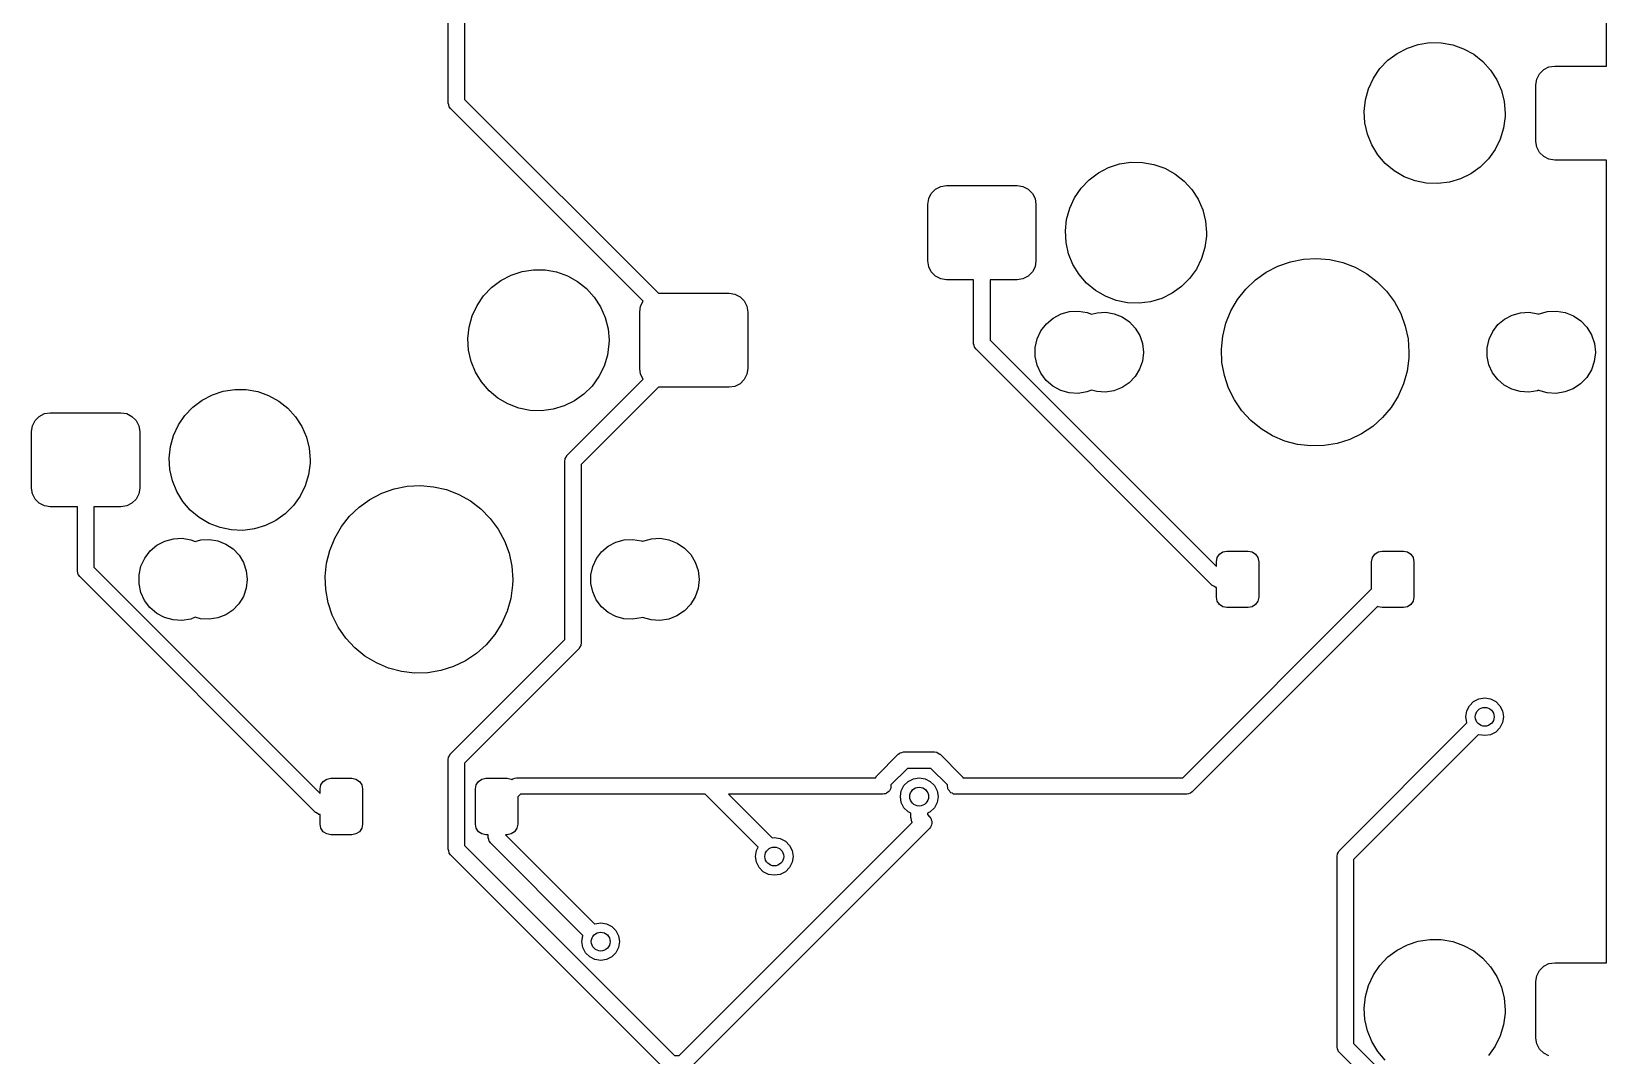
# Model space of a CAD drawing. Extents: x 50 to 376, y -141 to -43.
# Drawn here: x 106.83 to 140.3, y -83.27 to -61.51 of the extents above; entities that cross this region are included whole.
import ezdxf

# ---------------------------------------------------------------- set-up
doc = ezdxf.new("R2010")
doc.units = 0
doc.layers.add('BLACK', color=7, linetype='CONTINUOUS')

msp = doc.modelspace()

# ---------------------------------------------------------------- linework, layer by layer
at = {"layer": 'BLACK', "linetype": 'CONTINUOUS'}
for p, q in [((115.683, -63.0265), (115.683, -57.9318)), ((116.033, -58.0043), (116.033, -62.954)), ((140.304, -62.246), (140.304, -61.2761)), ((135.853, -61.9767), (136.071, -61.8632)), ((136.071, -61.8632), (136.304, -61.7868)), ((136.304, -61.7868), (136.547, -61.7497)), ((136.547, -61.7497), (136.793, -61.7527)), ((136.793, -61.7527), (137.035, -61.7958)), ((137.035, -61.7958), (137.267, -61.8778)), ((137.267, -61.8778), (137.482, -61.9966)), ((135.486, -62.302), (135.656, -62.1243)), ((135.656, -62.1243), (135.853, -61.9767)), ((137.482, -61.9966), (137.675, -62.149)), ((137.675, -62.149), (137.84, -62.3308)), ((138.969, -62.3224), (139.08, -62.2656)), ((139.08, -62.2656), (139.204, -62.246)), ((139.204, -62.246), (140.304, -62.246)), ((135.244, -62.7281), (135.348, -62.5051)), ((135.348, -62.5051), (135.486, -62.302)), ((137.84, -62.3308), (137.974, -62.5372)), ((137.974, -62.5372), (138.072, -62.7626)), ((138.804, -62.646), (138.824, -62.5224)), ((138.824, -62.5224), (138.88, -62.4109)), ((138.88, -62.4109), (138.969, -62.3224)), ((135.179, -62.9649), (135.244, -62.7281)), ((138.072, -62.7626), (138.132, -63.001)), ((138.804, -63.846), (138.804, -62.646)), ((115.685, -63.0311), (115.683, -63.0265)), ((115.684, -63.0357), (115.685, -63.0311)), ((115.695, -63.0714), (115.684, -63.0357)), ((115.703, -63.1076), (115.695, -63.0714)), ((115.707, -63.1111), (115.703, -63.1076)), ((115.708, -63.1156), (115.707, -63.1111)), ((115.735, -63.1502), (115.708, -63.1156)), ((119.827, -67.2428), (115.735, -63.1502)), ((116.033, -62.954), (120.152, -67.0723)), ((135.152, -63.2094), (135.179, -62.9649)), ((135.167, -63.4548), (135.152, -63.2094)), ((138.132, -63.001), (138.152, -63.246)), ((138.152, -63.246), (138.15, -63.3193)), ((135.221, -63.6946), (135.167, -63.4548)), ((138.118, -63.563), (138.047, -63.7982)), ((138.15, -63.3193), (138.118, -63.563)), ((135.313, -63.9223), (135.221, -63.6946)), ((135.442, -64.1319), (135.313, -63.9223)), ((138.047, -63.7982), (137.938, -64.0186)), ((138.824, -63.9696), (138.804, -63.846)), ((135.603, -64.3177), (135.442, -64.1319)), ((137.794, -64.2182), (137.62, -64.3917)), ((137.938, -64.0186), (137.794, -64.2182)), ((138.88, -64.0811), (138.824, -63.9696)), ((138.969, -64.1696), (138.88, -64.0811)), ((139.08, -64.2264), (138.969, -64.1696)), ((139.204, -64.246), (139.08, -64.2264)), ((140.304, -64.246), (139.204, -64.246)), ((140.304, -81.296), (140.304, -64.246)), ((129.306, -64.6643), (129.503, -64.5167)), ((129.503, -64.5167), (129.721, -64.4032)), ((129.721, -64.4032), (129.954, -64.3268)), ((129.954, -64.3268), (130.197, -64.2897)), ((130.197, -64.2897), (130.443, -64.2927)), ((130.443, -64.2927), (130.685, -64.3358)), ((130.685, -64.3358), (130.917, -64.4178)), ((130.917, -64.4178), (131.132, -64.5366)), ((131.132, -64.5366), (131.325, -64.689)), ((135.792, -64.4747), (135.603, -64.3177)), ((136.004, -64.5987), (135.792, -64.4747)), ((136.234, -64.6864), (136.004, -64.5987)), ((137.42, -64.5344), (137.199, -64.6426)), ((137.62, -64.3917), (137.42, -64.5344)), ((125.953, -64.9509), (126.042, -64.8624)), ((126.042, -64.8624), (126.153, -64.8056)), ((126.153, -64.8056), (126.277, -64.786)), ((126.277, -64.786), (127.777, -64.786)), ((127.777, -64.786), (127.901, -64.8056)), ((127.901, -64.8056), (128.012, -64.8624)), ((128.012, -64.8624), (128.101, -64.9509)), ((128.998, -65.0451), (129.136, -64.842)), ((129.136, -64.842), (129.306, -64.6643)), ((131.325, -64.689), (131.49, -64.8708)), ((131.49, -64.8708), (131.624, -65.0772)), ((136.474, -64.7354), (136.234, -64.6864)), ((136.72, -64.7445), (136.474, -64.7354)), ((136.964, -64.7132), (136.72, -64.7445)), ((137.199, -64.6426), (136.964, -64.7132)), ((125.877, -65.186), (125.897, -65.0624)), ((125.877, -66.386), (125.877, -65.186)), ((125.897, -65.0624), (125.953, -64.9509)), ((128.101, -64.9509), (128.157, -65.0624)), ((128.157, -65.0624), (128.177, -65.186)), ((128.177, -65.186), (128.177, -66.386)), ((128.829, -65.5049), (128.894, -65.2681)), ((128.894, -65.2681), (128.998, -65.0451)), ((131.624, -65.0772), (131.722, -65.3026)), ((128.802, -65.7494), (128.829, -65.5049)), ((131.722, -65.3026), (131.782, -65.541)), ((131.782, -65.541), (131.802, -65.786)), ((128.817, -65.9948), (128.802, -65.7494)), ((131.8, -65.8593), (131.768, -66.103)), ((131.802, -65.786), (131.8, -65.8593)), ((128.871, -66.2346), (128.817, -65.9948)), ((128.963, -66.4623), (128.871, -66.2346)), ((131.768, -66.103), (131.697, -66.3382)), ((117.021, -66.6892), (117.254, -66.6128)), ((117.254, -66.6128), (117.497, -66.5757)), ((117.497, -66.5757), (117.743, -66.5787)), ((117.743, -66.5787), (117.985, -66.6218)), ((125.897, -66.5096), (125.877, -66.386)), ((125.953, -66.6211), (125.897, -66.5096)), ((128.157, -66.5096), (128.101, -66.6211)), ((128.177, -66.386), (128.157, -66.5096)), ((129.092, -66.6719), (128.963, -66.4623)), ((131.588, -66.5586), (131.444, -66.7582)), ((131.697, -66.3382), (131.588, -66.5586)), ((133.07, -66.6259), (133.32, -66.4961)), ((133.32, -66.4961), (133.586, -66.4028)), ((133.586, -66.4028), (133.862, -66.3478)), ((133.862, -66.3478), (134.143, -66.3323)), ((134.143, -66.3323), (134.424, -66.3566)), ((134.424, -66.3566), (134.698, -66.4202)), ((134.698, -66.4202), (134.961, -66.5219)), ((134.961, -66.5219), (135.207, -66.6595)), ((116.436, -67.128), (116.606, -66.9503)), ((116.606, -66.9503), (116.803, -66.8027)), ((116.803, -66.8027), (117.021, -66.6892)), ((117.985, -66.6218), (118.217, -66.7038)), ((118.217, -66.7038), (118.432, -66.8226)), ((118.432, -66.8226), (118.625, -66.975)), ((126.042, -66.7096), (125.953, -66.6211)), ((126.153, -66.7664), (126.042, -66.7096)), ((126.277, -66.786), (126.153, -66.7664)), ((126.852, -66.786), (126.277, -66.786)), ((126.852, -68.1399), (126.852, -66.786)), ((127.777, -66.786), (127.202, -66.786)), ((127.202, -66.786), (127.202, -68.0674)), ((127.901, -66.7664), (127.777, -66.786)), ((128.012, -66.7096), (127.901, -66.7664)), ((128.101, -66.6211), (128.012, -66.7096)), ((129.253, -66.8577), (129.092, -66.6719)), ((129.442, -67.0147), (129.253, -66.8577)), ((131.27, -66.9317), (131.07, -67.0744)), ((131.444, -66.7582), (131.27, -66.9317)), ((132.637, -66.9841), (132.841, -66.7897)), ((132.841, -66.7897), (133.07, -66.6259)), ((135.207, -66.6595), (135.431, -66.8304)), ((135.431, -66.8304), (135.628, -67.0311)), ((116.298, -67.3311), (116.436, -67.128)), ((118.625, -66.975), (118.79, -67.1568)), ((118.79, -67.1568), (118.924, -67.3632)), ((119.774, -67.3484), (119.827, -67.2428)), ((120.152, -67.0723), (120.154, -67.072)), ((120.154, -67.072), (121.654, -67.072)), ((121.654, -67.072), (121.778, -67.0916)), ((121.778, -67.0916), (121.889, -67.1484)), ((121.889, -67.1484), (121.978, -67.2369)), ((121.978, -67.2369), (122.034, -67.3484)), ((129.654, -67.1387), (129.442, -67.0147)), ((129.884, -67.2264), (129.654, -67.1387)), ((130.124, -67.2754), (129.884, -67.2264)), ((130.37, -67.2845), (130.124, -67.2754)), ((130.614, -67.2532), (130.37, -67.2845)), ((130.849, -67.1826), (130.614, -67.2532)), ((131.07, -67.0744), (130.849, -67.1826)), ((132.321, -67.4488), (132.463, -67.2053)), ((132.463, -67.2053), (132.637, -66.9841)), ((135.628, -67.0311), (135.796, -67.2576)), ((135.796, -67.2576), (135.929, -67.5055)), ((116.129, -67.7909), (116.194, -67.5541)), ((116.194, -67.5541), (116.298, -67.3311)), ((118.924, -67.3632), (119.022, -67.5886)), ((119.022, -67.5886), (119.082, -67.827)), ((119.754, -67.472), (119.774, -67.3484)), ((119.754, -68.672), (119.754, -67.472)), ((122.034, -67.3484), (122.054, -67.472)), ((122.054, -67.472), (122.054, -68.672)), ((128.398, -67.7226), (128.543, -67.6006)), ((128.543, -67.6006), (128.71, -67.5124)), ((128.71, -67.5124), (128.892, -67.4623)), ((128.892, -67.4623), (129.081, -67.4524)), ((129.081, -67.4524), (129.267, -67.4832)), ((129.267, -67.4832), (129.358, -67.5195)), ((129.358, -67.5195), (129.476, -67.4869)), ((129.476, -67.4869), (129.659, -67.4773)), ((129.659, -67.4773), (129.841, -67.5073)), ((129.841, -67.5073), (130.011, -67.5755)), ((130.011, -67.5755), (130.163, -67.6787)), ((132.216, -67.7099), (132.321, -67.4488)), ((135.929, -67.5055), (136.027, -67.7697)), ((137.996, -67.7398), (138.137, -67.6213)), ((138.137, -67.6213), (138.299, -67.5357)), ((138.299, -67.5357), (138.476, -67.4869)), ((138.476, -67.4869), (138.659, -67.4773)), ((138.659, -67.4773), (138.841, -67.5073)), ((138.841, -67.5073), (138.863, -67.5162)), ((138.863, -67.5162), (138.87, -67.5124)), ((138.87, -67.5124), (139.052, -67.4623)), ((139.052, -67.4623), (139.241, -67.4524)), ((139.241, -67.4524), (139.427, -67.4832)), ((139.427, -67.4832), (139.603, -67.5534)), ((139.603, -67.5534), (139.759, -67.6597)), ((116.102, -68.0354), (116.129, -67.7909)), ((119.082, -67.827), (119.102, -68.072)), ((128.204, -68.044), (128.284, -67.8727)), ((128.284, -67.8727), (128.398, -67.7226)), ((130.163, -67.6787), (130.289, -67.8121)), ((130.289, -67.8121), (130.384, -67.9695)), ((132.148, -67.9832), (132.216, -67.7099)), ((136.027, -67.7697), (136.086, -68.0451)), ((137.807, -68.0521), (137.885, -67.8857)), ((137.885, -67.8857), (137.996, -67.7398)), ((139.759, -67.6597), (139.889, -67.797)), ((139.889, -67.797), (139.986, -67.959)), ((116.117, -68.2808), (116.102, -68.0354)), ((116.171, -68.5206), (116.117, -68.2808)), ((119.1, -68.1453), (119.068, -68.389)), ((119.102, -68.072), (119.1, -68.1453)), ((126.853, -68.1445), (126.852, -68.1399)), ((126.852, -68.1491), (126.853, -68.1445)), ((126.863, -68.1848), (126.852, -68.1491)), ((126.872, -68.221), (126.863, -68.1848)), ((126.875, -68.2245), (126.872, -68.221)), ((126.876, -68.229), (126.875, -68.2245)), ((126.903, -68.2636), (126.876, -68.229)), ((131.915, -73.2757), (126.903, -68.2636)), ((127.202, -68.0674), (132.012, -72.8774)), ((128.162, -68.2285), (128.204, -68.044)), ((128.162, -68.4175), (128.162, -68.2285)), ((130.384, -67.9695), (130.442, -68.1435)), ((130.442, -68.1435), (130.462, -68.326)), ((132.119, -68.2634), (132.148, -67.9832)), ((132.13, -68.5448), (132.119, -68.2634)), ((136.086, -68.0451), (136.106, -68.326)), ((137.767, -68.2313), (137.807, -68.0521)), ((137.767, -68.4148), (137.767, -68.2313)), ((139.986, -67.959), (140.047, -68.1381)), ((140.047, -68.1381), (140.067, -68.326)), ((116.263, -68.7483), (116.171, -68.5206)), ((118.997, -68.6242), (118.888, -68.8446)), ((119.068, -68.389), (118.997, -68.6242)), ((128.202, -68.6022), (128.162, -68.4175)), ((128.28, -68.774), (128.202, -68.6022)), ((130.441, -68.5143), (130.381, -68.6879)), ((130.462, -68.3319), (130.441, -68.5143)), ((130.462, -68.326), (130.462, -68.3319)), ((132.181, -68.8219), (132.13, -68.5448)), ((136.102, -68.4512), (136.064, -68.7303)), ((136.106, -68.326), (136.102, -68.4512)), ((137.805, -68.5943), (137.767, -68.4148)), ((137.882, -68.7612), (137.805, -68.5943)), ((140.045, -68.5199), (139.984, -68.6986)), ((140.067, -68.3321), (140.045, -68.5199)), ((140.067, -68.326), (140.067, -68.3321)), ((116.392, -68.9579), (116.263, -68.7483)), ((116.553, -69.1437), (116.392, -68.9579)), ((118.213, -70.5157), (119.827, -68.9012)), ((118.888, -68.8446), (118.744, -69.0442)), ((119.774, -68.7956), (119.754, -68.672)), ((119.827, -68.9012), (119.774, -68.7956)), ((121.978, -68.9071), (121.889, -68.9956)), ((122.034, -68.7956), (121.978, -68.9071)), ((122.054, -68.672), (122.034, -68.7956)), ((128.394, -68.925), (128.28, -68.774)), ((128.538, -69.048), (128.394, -68.925)), ((130.285, -68.8446), (130.158, -68.9771)), ((130.381, -68.6879), (130.285, -68.8446)), ((132.27, -69.089), (132.181, -68.8219)), ((136.064, -68.7303), (135.988, -69.0014)), ((137.992, -68.9079), (137.882, -68.7612)), ((138.132, -69.0273), (137.992, -68.9079)), ((139.885, -68.8599), (139.754, -68.9963)), ((139.984, -68.6986), (139.885, -68.8599)), ((110.453, -69.3427), (110.671, -69.2292)), ((110.671, -69.2292), (110.904, -69.1528)), ((110.904, -69.1528), (111.147, -69.1157)), ((111.147, -69.1157), (111.393, -69.1187)), ((111.393, -69.1187), (111.635, -69.1618)), ((111.635, -69.1618), (111.867, -69.2438)), ((111.867, -69.2438), (112.082, -69.3626)), ((116.742, -69.3007), (116.553, -69.1437)), ((118.57, -69.2177), (118.37, -69.3604)), ((120.152, -69.0717), (118.512, -70.7119)), ((118.744, -69.0442), (118.57, -69.2177)), ((120.154, -69.072), (120.152, -69.0717)), ((121.654, -69.072), (120.154, -69.072)), ((121.778, -69.0524), (121.654, -69.072)), ((121.889, -68.9956), (121.778, -69.0524)), ((128.704, -69.1373), (128.538, -69.048)), ((128.886, -69.1887), (128.704, -69.1373)), ((129.075, -69.2), (128.886, -69.1887)), ((129.261, -69.1704), (129.075, -69.2)), ((129.358, -69.1324), (129.261, -69.1704)), ((129.47, -69.1641), (129.358, -69.1324)), ((129.654, -69.175), (129.47, -69.1641)), ((129.835, -69.1463), (129.654, -69.175)), ((130.006, -69.0793), (129.835, -69.1463)), ((130.158, -68.9771), (130.006, -69.0793)), ((132.396, -69.341), (132.27, -69.089)), ((135.874, -69.259), (135.725, -69.498)), ((135.988, -69.0014), (135.874, -69.259)), ((138.294, -69.1141), (138.132, -69.0273)), ((138.47, -69.1641), (138.294, -69.1141)), ((138.654, -69.175), (138.47, -69.1641)), ((138.835, -69.1463), (138.654, -69.175)), ((138.861, -69.1358), (138.835, -69.1463)), ((138.864, -69.1373), (138.861, -69.1358)), ((139.046, -69.1887), (138.864, -69.1373)), ((139.235, -69.2), (139.046, -69.1887)), ((139.421, -69.1704), (139.235, -69.2)), ((139.597, -69.1014), (139.421, -69.1704)), ((139.754, -68.9963), (139.597, -69.1014)), ((106.992, -69.6884), (107.103, -69.6316)), ((107.103, -69.6316), (107.227, -69.612)), ((107.227, -69.612), (108.727, -69.612)), ((108.727, -69.612), (108.851, -69.6316)), ((108.851, -69.6316), (108.962, -69.6884)), ((110.086, -69.668), (110.256, -69.4903)), ((110.256, -69.4903), (110.453, -69.3427)), ((112.082, -69.3626), (112.275, -69.515)), ((112.275, -69.515), (112.44, -69.6968)), ((116.954, -69.4247), (116.742, -69.3007)), ((117.184, -69.5124), (116.954, -69.4247)), ((117.424, -69.5614), (117.184, -69.5124)), ((117.67, -69.5705), (117.424, -69.5614)), ((117.914, -69.5392), (117.67, -69.5705)), ((118.149, -69.4686), (117.914, -69.5392)), ((118.37, -69.3604), (118.149, -69.4686)), ((132.556, -69.5727), (132.396, -69.341)), ((132.747, -69.7795), (132.556, -69.5727)), ((135.725, -69.498), (135.544, -69.7136)), ((106.827, -70.012), (106.847, -69.8884)), ((106.847, -69.8884), (106.903, -69.7769)), ((106.903, -69.7769), (106.992, -69.6884)), ((108.962, -69.6884), (109.051, -69.7769)), ((109.051, -69.7769), (109.107, -69.8884)), ((109.107, -69.8884), (109.127, -70.012)), ((109.844, -70.0941), (109.948, -69.8711)), ((109.948, -69.8711), (110.086, -69.668)), ((112.44, -69.6968), (112.574, -69.9032)), ((112.574, -69.9032), (112.672, -70.1286)), ((132.965, -69.9573), (132.747, -69.7795)), ((133.207, -70.1026), (132.965, -69.9573)), ((135.334, -69.9015), (135.1, -70.058)), ((135.544, -69.7136), (135.334, -69.9015)), ((106.827, -71.212), (106.827, -70.012)), ((109.127, -70.012), (109.127, -71.212)), ((109.779, -70.3309), (109.844, -70.0941)), ((112.672, -70.1286), (112.732, -70.367)), ((133.466, -70.2124), (133.207, -70.1026)), ((133.738, -70.2846), (133.466, -70.2124)), ((134.018, -70.3177), (133.738, -70.2846)), ((134.577, -70.2648), (134.3, -70.3111)), ((134.846, -70.1799), (134.577, -70.2648)), ((135.1, -70.058), (134.846, -70.1799)), ((109.752, -70.5754), (109.779, -70.3309)), ((109.767, -70.8208), (109.752, -70.5754)), ((112.732, -70.367), (112.752, -70.612)), ((112.752, -70.612), (112.75, -70.6853)), ((118.162, -70.6394), (118.167, -70.5959)), ((118.167, -70.5959), (118.169, -70.5917)), ((118.169, -70.5917), (118.17, -70.5871)), ((118.17, -70.5871), (118.189, -70.5552)), ((118.189, -70.5552), (118.207, -70.5223)), ((118.207, -70.5223), (118.21, -70.5197)), ((118.21, -70.5197), (118.213, -70.5157)), ((134.3, -70.3111), (134.018, -70.3177)), ((109.821, -71.0606), (109.767, -70.8208)), ((112.718, -70.929), (112.647, -71.1642)), ((112.75, -70.6853), (112.718, -70.929)), ((118.162, -74.4312), (118.162, -70.6394)), ((118.512, -70.7119), (118.512, -74.5037)), ((106.847, -71.3356), (106.827, -71.212)), ((109.127, -71.212), (109.107, -71.3356)), ((109.913, -71.2883), (109.821, -71.0606)), ((110.042, -71.4979), (109.913, -71.2883)), ((112.647, -71.1642), (112.538, -71.3846)), ((114.27, -71.3221), (114.536, -71.2288)), ((114.536, -71.2288), (114.812, -71.1738)), ((114.812, -71.1738), (115.093, -71.1583)), ((115.093, -71.1583), (115.374, -71.1826)), ((115.374, -71.1826), (115.648, -71.2462)), ((115.648, -71.2462), (115.911, -71.3479)), ((106.903, -71.4471), (106.847, -71.3356)), ((106.992, -71.5356), (106.903, -71.4471)), ((107.103, -71.5924), (106.992, -71.5356)), ((107.227, -71.612), (107.103, -71.5924)), ((107.802, -71.612), (107.227, -71.612)), ((107.802, -72.9659), (107.802, -71.612)), ((108.727, -71.612), (108.152, -71.612)), ((108.152, -71.612), (108.152, -72.8934)), ((108.851, -71.5924), (108.727, -71.612)), ((108.962, -71.5356), (108.851, -71.5924)), ((109.051, -71.4471), (108.962, -71.5356)), ((109.107, -71.3356), (109.051, -71.4471)), ((110.203, -71.6837), (110.042, -71.4979)), ((112.394, -71.5842), (112.22, -71.7577)), ((112.538, -71.3846), (112.394, -71.5842)), ((113.587, -71.8101), (113.791, -71.6157)), ((113.791, -71.6157), (114.02, -71.4519)), ((114.02, -71.4519), (114.27, -71.3221)), ((115.911, -71.3479), (116.157, -71.4855)), ((116.157, -71.4855), (116.381, -71.6564)), ((110.392, -71.8407), (110.203, -71.6837)), ((110.604, -71.9647), (110.392, -71.8407)), ((110.834, -72.0524), (110.604, -71.9647)), ((112.02, -71.9004), (111.799, -72.0086)), ((112.22, -71.7577), (112.02, -71.9004)), ((113.413, -72.0313), (113.587, -71.8101)), ((116.381, -71.6564), (116.578, -71.8571)), ((116.578, -71.8571), (116.746, -72.0836)), ((109.66, -72.3384), (109.842, -72.2883)), ((109.842, -72.2883), (110.031, -72.2784)), ((110.031, -72.2784), (110.217, -72.3092)), ((110.217, -72.3092), (110.308, -72.3455)), ((110.426, -72.3129), (110.609, -72.3033)), ((110.609, -72.3033), (110.791, -72.3333)), ((111.074, -72.1014), (110.834, -72.0524)), ((111.32, -72.1105), (111.074, -72.1014)), ((111.564, -72.0792), (111.32, -72.1105)), ((111.799, -72.0086), (111.564, -72.0792)), ((113.166, -72.5359), (113.271, -72.2748)), ((113.271, -72.2748), (113.413, -72.0313)), ((116.746, -72.0836), (116.879, -72.3315)), ((119.426, -72.3129), (119.609, -72.3033)), ((119.609, -72.3033), (119.791, -72.3333)), ((119.82, -72.3384), (120.002, -72.2883)), ((120.002, -72.2883), (120.191, -72.2784)), ((120.191, -72.2784), (120.377, -72.3092)), ((120.377, -72.3092), (120.553, -72.3794)), ((109.234, -72.6987), (109.348, -72.5486)), ((109.348, -72.5486), (109.493, -72.4266)), ((109.493, -72.4266), (109.66, -72.3384)), ((110.308, -72.3455), (110.426, -72.3129)), ((110.791, -72.3333), (110.961, -72.4015)), ((110.961, -72.4015), (111.113, -72.5047)), ((111.113, -72.5047), (111.239, -72.6381)), ((111.239, -72.6381), (111.334, -72.7955)), ((113.098, -72.8092), (113.166, -72.5359)), ((116.879, -72.3315), (116.977, -72.5957)), ((116.977, -72.5957), (117.036, -72.8711)), ((118.835, -72.7117), (118.946, -72.5658)), ((118.946, -72.5658), (119.087, -72.4473)), ((119.087, -72.4473), (119.249, -72.3617)), ((119.249, -72.3617), (119.426, -72.3129)), ((119.791, -72.3333), (119.813, -72.3422)), ((119.813, -72.3422), (119.82, -72.3384)), ((120.553, -72.3794), (120.709, -72.4857)), ((120.709, -72.4857), (120.839, -72.623)), ((120.839, -72.623), (120.936, -72.785)), ((132.029, -72.6909), (132.078, -72.6179)), ((132.078, -72.6179), (132.151, -72.5691)), ((132.151, -72.5691), (132.237, -72.552)), ((132.237, -72.552), (132.687, -72.552)), ((132.687, -72.552), (132.773, -72.5691)), ((132.773, -72.5691), (132.846, -72.6179)), ((132.846, -72.6179), (132.895, -72.6909)), ((135.329, -72.6909), (135.378, -72.6179)), ((135.378, -72.6179), (135.451, -72.5691)), ((135.451, -72.5691), (135.537, -72.552)), ((135.537, -72.552), (135.987, -72.552)), ((135.987, -72.552), (136.073, -72.5691)), ((136.073, -72.5691), (136.146, -72.6179)), ((136.146, -72.6179), (136.195, -72.6909)), ((107.803, -72.9705), (107.802, -72.9659)), ((107.802, -72.9751), (107.803, -72.9705)), ((107.813, -73.0108), (107.802, -72.9751)), ((108.152, -72.8934), (112.962, -77.7034)), ((109.112, -73.0545), (109.154, -72.87)), ((109.154, -72.87), (109.234, -72.6987)), ((111.334, -72.7955), (111.392, -72.9695)), ((111.392, -72.9695), (111.412, -73.152)), ((113.069, -73.0894), (113.098, -72.8092)), ((117.036, -72.8711), (117.056, -73.152)), ((118.717, -73.0573), (118.757, -72.8781)), ((118.757, -72.8781), (118.835, -72.7117)), ((120.936, -72.785), (120.997, -72.9641)), ((120.997, -72.9641), (121.017, -73.152)), ((132.012, -72.777), (132.029, -72.6909)), ((132.012, -72.8774), (132.012, -72.777)), ((132.895, -72.6909), (132.912, -72.777)), ((132.912, -72.777), (132.912, -73.527)), ((135.312, -72.777), (135.329, -72.6909)), ((135.312, -73.3545), (135.312, -72.777)), ((136.195, -72.6909), (136.212, -72.777)), ((136.212, -72.777), (136.212, -73.527)), ((107.822, -73.047), (107.813, -73.0108)), ((107.825, -73.0505), (107.822, -73.047)), ((107.826, -73.055), (107.825, -73.0505)), ((107.853, -73.0896), (107.826, -73.055)), ((112.865, -78.1017), (107.853, -73.0896)), ((109.112, -73.2435), (109.112, -73.0545)), ((109.152, -73.4282), (109.112, -73.2435)), ((111.412, -73.1579), (111.391, -73.3403)), ((111.412, -73.152), (111.412, -73.1579)), ((113.08, -73.3708), (113.069, -73.0894)), ((117.052, -73.2772), (117.014, -73.5563)), ((117.056, -73.152), (117.052, -73.2772)), ((118.717, -73.2408), (118.717, -73.0573)), ((118.755, -73.4203), (118.717, -73.2408)), ((121.017, -73.1581), (120.995, -73.3459)), ((121.017, -73.152), (121.017, -73.1581)), ((131.919, -73.2782), (131.915, -73.2757)), ((131.922, -73.282), (131.919, -73.2782)), ((131.955, -73.2997), (131.922, -73.282)), ((131.987, -73.319), (131.955, -73.2997)), ((109.23, -73.6), (109.152, -73.4282)), ((109.344, -73.751), (109.23, -73.6)), ((111.331, -73.5139), (111.235, -73.6706)), ((111.391, -73.3403), (111.331, -73.5139)), ((113.131, -73.6479), (113.08, -73.3708)), ((113.22, -73.915), (113.131, -73.6479)), ((117.014, -73.5563), (116.938, -73.8274)), ((118.832, -73.5872), (118.755, -73.4203)), ((118.942, -73.7339), (118.832, -73.5872)), ((120.934, -73.5246), (120.835, -73.6859)), ((120.995, -73.3459), (120.934, -73.5246)), ((131.299, -77.3676), (135.312, -73.3545)), ((131.991, -73.3193), (131.987, -73.319)), ((131.996, -73.3215), (131.991, -73.3193)), ((132.012, -73.3236), (131.996, -73.3215)), ((132.012, -73.527), (132.012, -73.3236)), ((132.029, -73.6131), (132.012, -73.527)), ((132.078, -73.6861), (132.029, -73.6131)), ((132.895, -73.6131), (132.846, -73.6861)), ((132.912, -73.527), (132.895, -73.6131)), ((136.195, -73.6131), (136.146, -73.6861)), ((136.212, -73.527), (136.195, -73.6131)), ((109.488, -73.874), (109.344, -73.751)), ((109.654, -73.9633), (109.488, -73.874)), ((109.836, -74.0147), (109.654, -73.9633)), ((110.308, -73.9584), (110.211, -73.9964)), ((110.42, -73.9901), (110.308, -73.9584)), ((110.785, -73.9723), (110.604, -74.001)), ((110.956, -73.9053), (110.785, -73.9723)), ((111.108, -73.8031), (110.956, -73.9053)), ((111.235, -73.6706), (111.108, -73.8031)), ((113.346, -74.167), (113.22, -73.915)), ((116.938, -73.8274), (116.824, -74.085)), ((119.082, -73.8533), (118.942, -73.7339)), ((119.244, -73.9401), (119.082, -73.8533)), ((119.42, -73.9901), (119.244, -73.9401)), ((119.785, -73.9723), (119.604, -74.001)), ((119.811, -73.9618), (119.785, -73.9723)), ((119.814, -73.9633), (119.811, -73.9618)), ((119.996, -74.0147), (119.814, -73.9633)), ((120.547, -73.9274), (120.371, -73.9964)), ((120.704, -73.8223), (120.547, -73.9274)), ((120.835, -73.6859), (120.704, -73.8223)), ((135.436, -73.7251), (131.495, -77.6663)), ((132.151, -73.7349), (132.078, -73.6861)), ((132.237, -73.752), (132.151, -73.7349)), ((132.687, -73.752), (132.237, -73.752)), ((132.773, -73.7349), (132.687, -73.752)), ((132.846, -73.6861), (132.773, -73.7349)), ((135.451, -73.7349), (135.436, -73.7251)), ((135.537, -73.752), (135.451, -73.7349)), ((135.987, -73.752), (135.537, -73.752)), ((136.073, -73.7349), (135.987, -73.752)), ((136.146, -73.6861), (136.073, -73.7349)), ((110.025, -74.026), (109.836, -74.0147)), ((110.211, -73.9964), (110.025, -74.026)), ((110.604, -74.001), (110.42, -73.9901)), ((113.506, -74.3987), (113.346, -74.167)), ((116.824, -74.085), (116.675, -74.324)), ((119.604, -74.001), (119.42, -73.9901)), ((120.185, -74.026), (119.996, -74.0147)), ((120.371, -73.9964), (120.185, -74.026)), ((113.697, -74.6055), (113.506, -74.3987)), ((113.915, -74.7833), (113.697, -74.6055)), ((115.735, -76.8581), (118.162, -74.4312)), ((118.46, -74.6274), (116.033, -77.0543)), ((116.494, -74.5396), (116.284, -74.7275)), ((116.675, -74.324), (116.494, -74.5396)), ((118.463, -74.6234), (118.46, -74.6274)), ((118.467, -74.6208), (118.463, -74.6234)), ((118.484, -74.5879), (118.467, -74.6208)), ((118.504, -74.556), (118.484, -74.5879)), ((118.506, -74.5472), (118.504, -74.5514)), ((118.504, -74.5514), (118.504, -74.556)), ((118.512, -74.5037), (118.506, -74.5472)), ((114.157, -74.9286), (113.915, -74.7833)), ((114.416, -75.0384), (114.157, -74.9286)), ((116.05, -74.884), (115.796, -75.0059)), ((116.284, -74.7275), (116.05, -74.884)), ((114.688, -75.1106), (114.416, -75.0384)), ((114.968, -75.1437), (114.688, -75.1106)), ((115.25, -75.1371), (114.968, -75.1437)), ((115.527, -75.0908), (115.25, -75.1371)), ((115.796, -75.0059), (115.527, -75.0908)), ((137.315, -76.0713), (137.335, -75.9477)), ((137.335, -75.9477), (137.392, -75.8362)), ((137.392, -75.8362), (137.48, -75.7477)), ((137.48, -75.7477), (137.592, -75.6909)), ((137.592, -75.6909), (137.715, -75.6713)), ((137.715, -75.6713), (137.839, -75.6909)), ((137.839, -75.6909), (137.951, -75.7477)), ((137.951, -75.7477), (138.039, -75.8362)), ((138.039, -75.8362), (138.096, -75.9477)), ((138.096, -75.9477), (138.115, -76.0713)), ((134.629, -78.9104), (137.338, -76.2011)), ((137.335, -76.1949), (137.315, -76.0713)), ((137.338, -76.2011), (137.335, -76.1949)), ((138.039, -76.3064), (137.951, -76.3949)), ((138.096, -76.1949), (138.039, -76.3064)), ((138.115, -76.0713), (138.096, -76.1949)), ((137.586, -76.4486), (134.928, -79.1066)), ((137.592, -76.4517), (137.586, -76.4486)), ((137.715, -76.4713), (137.592, -76.4517)), ((137.839, -76.4517), (137.715, -76.4713)), ((137.951, -76.3949), (137.839, -76.4517)), ((115.683, -76.9818), (115.689, -76.9383)), ((115.683, -78.8772), (115.683, -76.9818)), ((115.689, -76.9383), (115.691, -76.9341)), ((115.691, -76.9341), (115.692, -76.9295)), ((115.692, -76.9295), (115.711, -76.8976)), ((115.711, -76.8976), (115.728, -76.8647)), ((115.728, -76.8647), (115.732, -76.8621)), ((115.732, -76.8621), (115.735, -76.8581)), ((124.796, -77.3228), (125.251, -76.8686)), ((125.251, -76.8686), (125.285, -76.8417)), ((125.285, -76.8417), (125.29, -76.8403)), ((125.29, -76.8403), (125.293, -76.8372)), ((125.293, -76.8372), (125.329, -76.8283)), ((125.329, -76.8283), (125.365, -76.8175)), ((125.365, -76.8175), (125.37, -76.8184)), ((125.37, -76.8184), (125.374, -76.8173)), ((125.374, -76.8173), (126.017, -76.8173)), ((126.017, -76.8173), (126.06, -76.8228)), ((126.06, -76.8228), (126.064, -76.825)), ((126.064, -76.825), (126.069, -76.8253)), ((126.069, -76.8253), (126.101, -76.8446)), ((126.101, -76.8446), (126.134, -76.8623)), ((126.134, -76.8623), (126.136, -76.8661)), ((126.136, -76.8661), (126.14, -76.8686)), ((126.14, -76.8686), (126.594, -77.3227)), ((116.033, -77.0543), (116.033, -78.8047)), ((124.772, -77.3623), (124.79, -77.3294)), ((124.79, -77.3294), (124.794, -77.3268)), ((124.794, -77.3268), (124.796, -77.3228)), ((125.447, -77.1673), (125.095, -77.519)), ((125.944, -77.1673), (125.447, -77.1673)), ((126.296, -77.5189), (125.944, -77.1673)), ((126.594, -77.3227), (126.621, -77.3573)), ((112.962, -77.603), (112.979, -77.5169)), ((112.962, -77.7034), (112.962, -77.603)), ((112.979, -77.5169), (113.028, -77.4439)), ((113.028, -77.4439), (113.101, -77.3951)), ((113.101, -77.3951), (113.187, -77.378)), ((113.187, -77.378), (113.637, -77.378)), ((113.637, -77.378), (113.723, -77.3951)), ((113.723, -77.3951), (113.796, -77.4439)), ((113.796, -77.4439), (113.845, -77.5169)), ((113.845, -77.5169), (113.862, -77.603)), ((113.862, -77.603), (113.862, -78.353)), ((116.262, -77.603), (116.279, -77.5169)), ((116.262, -78.353), (116.262, -77.603)), ((116.279, -77.5169), (116.328, -77.4439)), ((116.328, -77.4439), (116.401, -77.3951)), ((116.401, -77.3951), (116.487, -77.378)), ((116.487, -77.378), (116.937, -77.378)), ((116.937, -77.378), (117.023, -77.3951)), ((117.023, -77.3951), (117.04, -77.4063)), ((117.04, -77.4063), (117.058, -77.392)), ((117.058, -77.392), (117.063, -77.3906)), ((117.063, -77.3906), (117.066, -77.3875)), ((117.066, -77.3875), (117.103, -77.3786)), ((117.103, -77.3786), (117.138, -77.3678)), ((117.138, -77.3678), (117.143, -77.3687)), ((117.143, -77.3687), (117.147, -77.3676)), ((117.147, -77.3676), (124.769, -77.3676)), ((124.769, -77.3676), (124.772, -77.3623)), ((125.05, -77.6597), (125.024, -77.6771)), ((125.055, -77.6499), (125.05, -77.6597)), ((125.064, -77.6425), (125.055, -77.6499)), ((125.075, -77.6135), (125.064, -77.6425)), ((125.09, -77.5861), (125.075, -77.6135)), ((125.092, -77.5699), (125.09, -77.5861)), ((125.094, -77.5645), (125.092, -77.5699)), ((125.095, -77.5426), (125.093, -77.5588)), ((125.093, -77.5588), (125.094, -77.5645)), ((125.095, -77.519), (125.095, -77.5426)), ((125.295, -77.7676), (125.315, -77.644)), ((125.315, -77.644), (125.372, -77.5325)), ((125.372, -77.5325), (125.46, -77.444)), ((125.46, -77.444), (125.572, -77.3872)), ((125.572, -77.3872), (125.695, -77.3676)), ((125.695, -77.3676), (125.819, -77.3872)), ((125.819, -77.3872), (125.931, -77.444)), ((125.931, -77.444), (126.019, -77.5325)), ((126.019, -77.5325), (126.076, -77.644)), ((126.076, -77.644), (126.095, -77.7676)), ((126.296, -77.5426), (126.296, -77.5189)), ((126.303, -77.5728), (126.296, -77.5426)), ((126.307, -77.6036), (126.303, -77.5728)), ((126.313, -77.6128), (126.307, -77.6036)), ((126.316, -77.6237), (126.313, -77.6128)), ((126.336, -77.647), (126.316, -77.6237)), ((126.354, -77.6726), (126.336, -77.647)), ((126.621, -77.3573), (126.623, -77.3618)), ((126.623, -77.3618), (126.626, -77.3653)), ((126.626, -77.3653), (126.626, -77.3676)), ((126.626, -77.3676), (131.299, -77.3676)), ((131.495, -77.6663), (131.46, -77.6932)), ((117.22, -77.7176), (117.162, -77.7755)), ((117.162, -77.7755), (117.162, -78.353)), ((121.147, -77.7176), (117.22, -77.7176)), ((122.272, -78.8429), (121.147, -77.7176)), ((124.92, -77.7176), (121.642, -77.7176)), ((121.642, -77.7176), (122.57, -78.6458)), ((124.95, -77.7102), (124.92, -77.7176)), ((124.981, -77.7066), (124.95, -77.7102)), ((124.99, -77.7004), (124.981, -77.7066)), ((125.001, -77.6977), (124.99, -77.7004)), ((125.024, -77.6771), (125.001, -77.6977)), ((125.315, -77.8912), (125.295, -77.7676)), ((125.372, -78.0027), (125.315, -77.8912)), ((126.076, -77.8912), (126.019, -78.0027)), ((126.095, -77.7676), (126.076, -77.8912)), ((126.363, -77.6779), (126.354, -77.6726)), ((126.371, -77.6863), (126.363, -77.6779)), ((126.4, -77.6974), (126.371, -77.6863)), ((126.427, -77.7121), (126.4, -77.6974)), ((126.443, -77.7141), (126.427, -77.7121)), ((126.449, -77.7162), (126.443, -77.7141)), ((126.455, -77.7156), (126.449, -77.7162)), ((126.471, -77.7176), (126.455, -77.7156)), ((131.371, -77.7176), (126.471, -77.7176)), ((131.376, -77.7165), (131.371, -77.7176)), ((131.381, -77.7174), (131.376, -77.7165)), ((131.416, -77.7066), (131.381, -77.7174)), ((131.452, -77.6977), (131.416, -77.7066)), ((131.456, -77.6946), (131.452, -77.6977)), ((131.46, -77.6932), (131.456, -77.6946)), ((112.869, -78.1042), (112.865, -78.1017)), ((112.872, -78.108), (112.869, -78.1042)), ((112.905, -78.1257), (112.872, -78.108)), ((112.937, -78.145), (112.905, -78.1257)), ((112.941, -78.1453), (112.937, -78.145)), ((112.946, -78.1475), (112.941, -78.1453)), ((112.962, -78.1496), (112.946, -78.1475)), ((112.962, -78.353), (112.962, -78.1496)), ((120.596, -83.266), (125.548, -78.3144)), ((125.46, -78.0912), (125.372, -78.0027)), ((125.52, -78.1218), (125.46, -78.0912)), ((125.52, -78.2216), (125.52, -78.1218)), ((125.522, -78.2262), (125.52, -78.2216)), ((125.521, -78.2308), (125.522, -78.2262)), ((125.531, -78.2665), (125.521, -78.2308)), ((125.54, -78.3027), (125.531, -78.2665)), ((125.543, -78.3062), (125.54, -78.3027)), ((125.545, -78.3107), (125.543, -78.3062)), ((125.548, -78.3144), (125.545, -78.3107)), ((125.931, -78.0912), (125.87, -78.1218)), ((125.87, -78.1218), (125.87, -78.1491)), ((125.87, -78.1491), (125.915, -78.1942)), ((125.915, -78.1942), (125.925, -78.207)), ((125.925, -78.207), (125.93, -78.2106)), ((125.93, -78.2106), (125.932, -78.2159)), ((126.019, -78.0027), (125.931, -78.0912)), ((125.932, -78.2159), (125.942, -78.2288)), ((125.942, -78.2288), (125.951, -78.2585)), ((125.951, -78.2585), (125.964, -78.2869)), ((125.966, -78.3087), (125.961, -78.3392)), ((125.964, -78.2869), (125.963, -78.2981)), ((125.963, -78.2981), (125.966, -78.3087)), ((112.979, -78.4391), (112.962, -78.353)), ((113.028, -78.5121), (112.979, -78.4391)), ((113.101, -78.5609), (113.028, -78.5121)), ((113.187, -78.578), (113.101, -78.5609)), ((113.637, -78.578), (113.187, -78.578)), ((113.723, -78.5609), (113.637, -78.578)), ((113.796, -78.5121), (113.723, -78.5609)), ((113.845, -78.4391), (113.796, -78.5121)), ((113.862, -78.353), (113.845, -78.4391)), ((116.279, -78.4391), (116.262, -78.353)), ((116.328, -78.5121), (116.279, -78.4391)), ((116.401, -78.5609), (116.328, -78.5121)), ((116.487, -78.578), (116.401, -78.5609)), ((116.537, -78.578), (116.487, -78.578)), ((116.537, -78.6343), (116.537, -78.578)), ((116.538, -78.6389), (116.537, -78.6343)), ((116.537, -78.6435), (116.538, -78.6389)), ((116.548, -78.6792), (116.537, -78.6435)), ((116.937, -78.578), (116.903, -78.578)), ((116.903, -78.578), (118.796, -80.4709)), ((117.023, -78.5609), (116.937, -78.578)), ((117.096, -78.5121), (117.023, -78.5609)), ((117.145, -78.4391), (117.096, -78.5121)), ((117.162, -78.353), (117.145, -78.4391)), ((125.915, -78.4416), (120.844, -83.5135)), ((122.57, -78.6458), (122.616, -78.6386)), ((122.616, -78.6386), (122.74, -78.6582)), ((122.74, -78.6582), (122.851, -78.715)), ((125.932, -78.4151), (125.915, -78.4416)), ((125.951, -78.3907), (125.932, -78.4151)), ((125.953, -78.3798), (125.951, -78.3907)), ((125.959, -78.3702), (125.953, -78.3798)), ((125.961, -78.3392), (125.959, -78.3702)), ((115.685, -78.8818), (115.683, -78.8772)), ((115.684, -78.8864), (115.685, -78.8818)), ((115.695, -78.9221), (115.684, -78.8864)), ((115.703, -78.9583), (115.695, -78.9221)), ((115.707, -78.9618), (115.703, -78.9583)), ((115.708, -78.9663), (115.707, -78.9618)), ((115.735, -79.0009), (115.708, -78.9663)), ((120.299, -83.5647), (115.735, -79.0009)), ((116.033, -78.8047), (120.495, -83.266)), ((116.557, -78.7154), (116.548, -78.6792)), ((116.56, -78.7189), (116.557, -78.7154)), ((116.561, -78.7234), (116.56, -78.7189)), ((116.588, -78.758), (116.561, -78.7234)), ((118.549, -80.7184), (116.588, -78.758)), ((122.216, -79.0386), (122.236, -78.915)), ((122.236, -78.915), (122.272, -78.8429)), ((122.851, -78.715), (122.94, -78.8035)), ((122.94, -78.8035), (122.996, -78.915)), ((122.996, -78.915), (123.016, -79.0386)), ((134.578, -79.0341), (134.583, -78.9906)), ((134.583, -78.9906), (134.585, -78.9864)), ((134.585, -78.9864), (134.586, -78.9818)), ((134.586, -78.9818), (134.605, -78.9499)), ((134.605, -78.9499), (134.623, -78.917)), ((134.623, -78.917), (134.627, -78.9144)), ((134.627, -78.9144), (134.629, -78.9104)), ((122.236, -79.1622), (122.216, -79.0386)), ((122.292, -79.2737), (122.236, -79.1622)), ((122.381, -79.3622), (122.292, -79.2737)), ((122.94, -79.2737), (122.851, -79.3622)), ((122.996, -79.1622), (122.94, -79.2737)), ((123.016, -79.0386), (122.996, -79.1622)), ((134.578, -83.0833), (134.578, -79.0341)), ((134.928, -79.1066), (134.928, -83.0108)), ((122.492, -79.419), (122.381, -79.3622)), ((122.616, -79.4386), (122.492, -79.419)), ((122.74, -79.419), (122.616, -79.4386)), ((122.851, -79.3622), (122.74, -79.419)), ((118.796, -80.4709), (118.802, -80.4678)), ((118.802, -80.4678), (118.926, -80.4482)), ((118.926, -80.4482), (119.05, -80.4678)), ((119.05, -80.4678), (119.161, -80.5246)), ((119.161, -80.5246), (119.25, -80.6131)), ((119.25, -80.6131), (119.306, -80.7246)), ((118.526, -80.8482), (118.545, -80.7246)), ((118.545, -80.9718), (118.526, -80.8482)), ((118.545, -80.7246), (118.549, -80.7184)), ((118.602, -81.0833), (118.545, -80.9718)), ((119.306, -80.9718), (119.25, -81.0833)), ((119.306, -80.7246), (119.326, -80.8482)), ((119.326, -80.8482), (119.306, -80.9718)), ((135.853, -81.0267), (136.071, -80.9132)), ((136.071, -80.9132), (136.304, -80.8368)), ((136.304, -80.8368), (136.547, -80.7997)), ((136.547, -80.7997), (136.793, -80.8027)), ((136.793, -80.8027), (137.035, -80.8458)), ((137.035, -80.8458), (137.267, -80.9278)), ((137.267, -80.9278), (137.482, -81.0466)), ((118.691, -81.1718), (118.602, -81.0833)), ((118.802, -81.2286), (118.691, -81.1718)), ((118.926, -81.2482), (118.802, -81.2286)), ((119.05, -81.2286), (118.926, -81.2482)), ((119.161, -81.1718), (119.05, -81.2286)), ((119.25, -81.0833), (119.161, -81.1718)), ((135.486, -81.352), (135.656, -81.1743)), ((135.656, -81.1743), (135.853, -81.0267)), ((137.482, -81.0466), (137.675, -81.199)), ((137.675, -81.199), (137.84, -81.3808)), ((138.969, -81.3724), (139.08, -81.3156)), ((139.08, -81.3156), (139.204, -81.296)), ((139.204, -81.296), (140.304, -81.296)), ((135.244, -81.7781), (135.348, -81.5551)), ((135.348, -81.5551), (135.486, -81.352)), ((137.84, -81.3808), (137.974, -81.5872)), ((137.974, -81.5872), (138.072, -81.8126)), ((138.804, -81.696), (138.824, -81.5724)), ((138.824, -81.5724), (138.88, -81.4609)), ((138.88, -81.4609), (138.969, -81.3724)), ((135.152, -82.2594), (135.179, -82.0149)), ((135.179, -82.0149), (135.244, -81.7781)), ((138.072, -81.8126), (138.132, -82.051)), ((138.804, -82.896), (138.804, -81.696)), ((135.167, -82.5048), (135.152, -82.2594)), ((138.132, -82.051), (138.152, -82.296)), ((138.152, -82.296), (138.15, -82.3693)), ((135.221, -82.7446), (135.167, -82.5048)), ((138.118, -82.613), (138.047, -82.8482)), ((138.15, -82.3693), (138.118, -82.613)), ((134.928, -83.0108), (137.295, -85.3778)), ((135.313, -82.9723), (135.221, -82.7446)), ((135.442, -83.1819), (135.313, -82.9723)), ((138.047, -82.8482), (137.938, -83.0686)), ((138.824, -83.0196), (138.804, -82.896)), ((138.88, -83.1311), (138.824, -83.0196)), ((120.495, -83.266), (120.596, -83.266)), ((134.579, -83.0879), (134.578, -83.0833)), ((134.578, -83.0925), (134.579, -83.0879)), ((134.589, -83.1282), (134.578, -83.0925)), ((134.598, -83.1644), (134.589, -83.1282)), ((134.601, -83.1679), (134.598, -83.1644)), ((134.602, -83.1724), (134.601, -83.1679)), ((134.629, -83.207), (134.602, -83.1724)), ((136.996, -85.574), (134.629, -83.207)), ((135.603, -83.3677), (135.442, -83.1819)), ((137.938, -83.0686), (137.794, -83.2682)), ((138.969, -83.2196), (138.88, -83.1311)), ((139.08, -83.2764), (138.969, -83.2196))]:
    msp.add_line(p, q, dxfattribs=at)
at = {"layer": 'BLACK'}
for centre in [(137.715, -76.0713), (125.695, -77.7676), (122.616, -79.0386), (118.926, -80.8482)]:
    msp.add_circle(centre, 0.2, dxfattribs=at)

doc.saveas('drawing.dxf')
